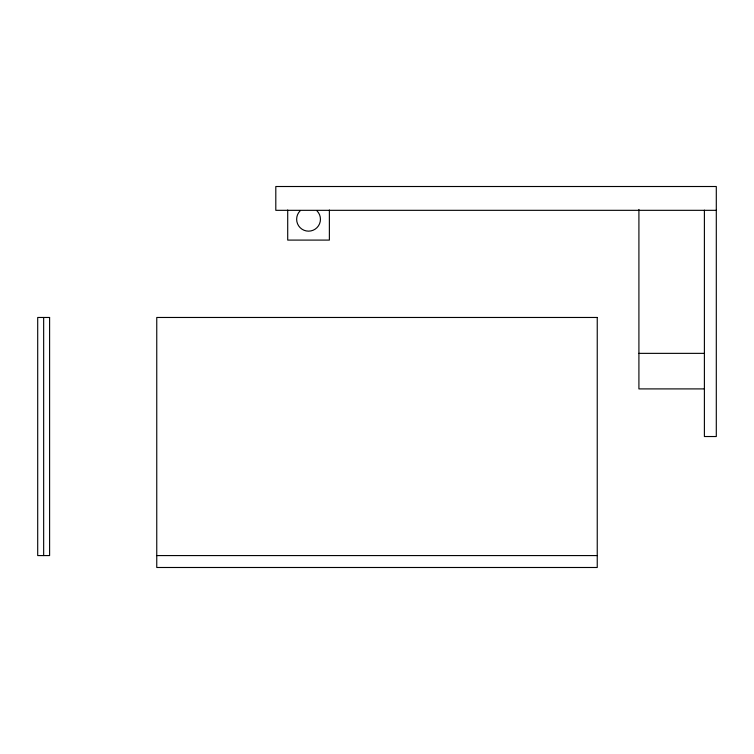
<?xml version="1.0" encoding="UTF-8"?>
<svg xmlns="http://www.w3.org/2000/svg" width="754" height="754" viewBox="0 0 754 754"><rect width="100%" height="100%" fill="white"/><g stroke="black" fill="none" stroke-linecap="round" stroke-linejoin="round"><path stroke-width="1.13" d="M716.3 210.328L275.804 210.328L275.804 186.511L716.3 186.511L716.3 436.528L704.396 436.528L704.396 210.149M638.911 353.362L704.396 353.362M704.396 388.904L638.911 388.904L638.911 209.442M156.757 555.575L597.243 555.575M329.375 209.998L329.375 240.092L287.708 240.092L287.708 209.998M43.657 317.472L43.657 555.575M316.963 210.837A11.904 11.904 0 0 1 316.963 227.67A11.904 11.904 0 0 1 300.13 227.67A11.904 11.904 0 0 1 300.13 210.837M49.604 317.472L37.7 317.472L37.7 555.575L49.604 555.575L49.604 317.472M597.243 317.472L156.757 317.472L156.757 567.489L597.243 567.489L597.243 317.472"/></g></svg>
